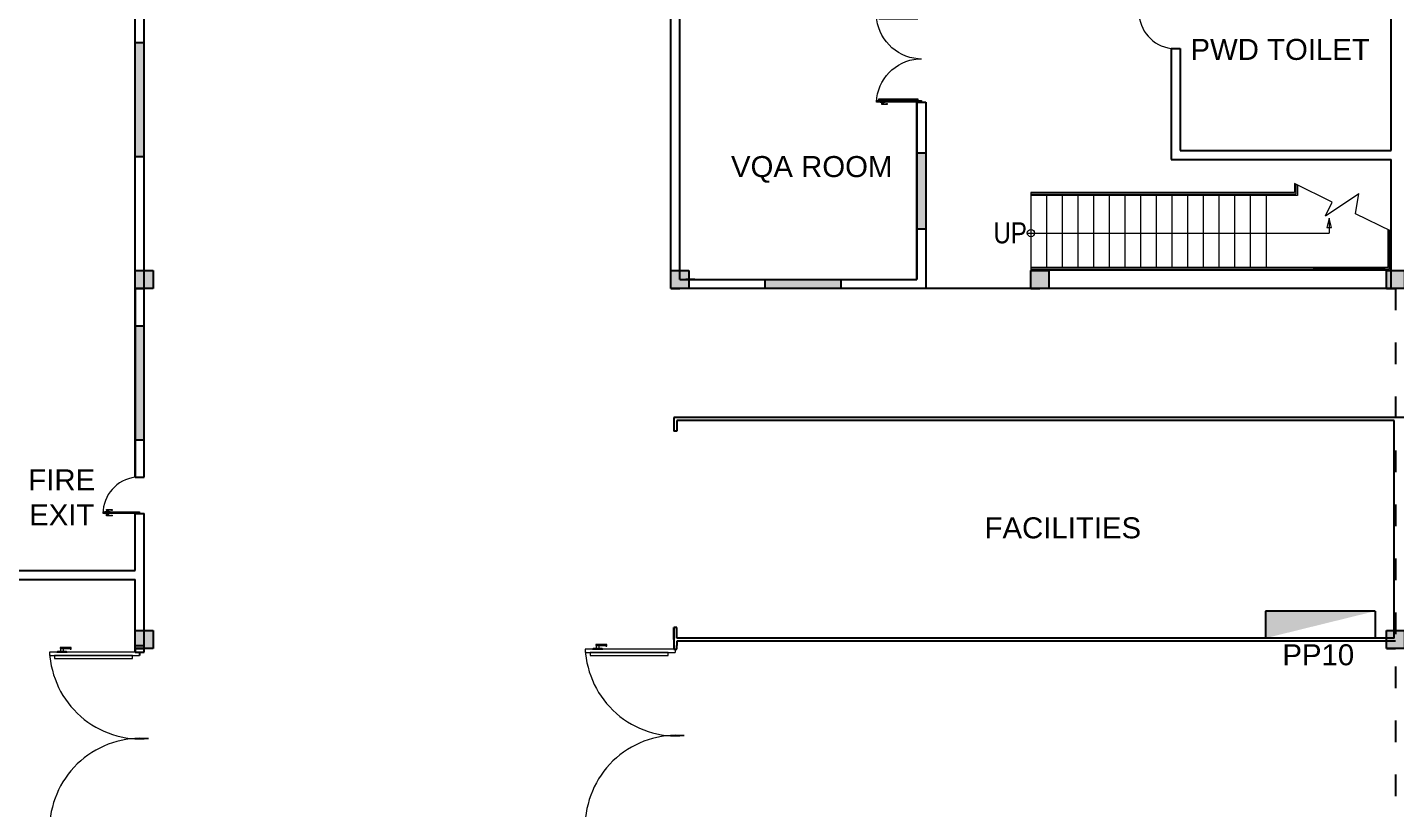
# Model space of a CAD drawing. Header units: millimetres. Extents: x 3339 to 2017737, y 4955 to 2748989.
# Drawn here: x 1037661 to 1060458, y 1280893 to 1293912 of the extents above; entities that cross this region are included whole.
import ezdxf

# ---------------------------------------------------------------- set-up
doc = ezdxf.new("R2010")
doc.units = ezdxf.units.MM
doc.header["$LTSCALE"] = 30
doc.linetypes.add('ACAD_ISO03W100', pattern=[30, 12, -18])
for name, color, linetype, lineweight in [('A-DETL-GENF', 92, 'Continuous', 13), ('A-DOOR', 31, 'Continuous', 13), ('STAIR', 1, 'Continuous', 5), ('T-WAL', 4, 'Continuous', 5)]:
    doc.layers.add(name, color=color, linetype=linetype, lineweight=lineweight)
doc.layers.add('broken line', color=7, linetype='ACAD_ISO03W100', plot=False)
for name, color, linetype in [('DIM LINES', 7, 'Continuous'), ('TEXT', 7, 'Continuous'), ('window', 92, 'Continuous')]:
    doc.layers.add(name, color=color, linetype=linetype)
doc.styles.add('Arial Narrow', font='ARIALN.TTF', dxfattribs={"height": 200})
doc.styles.get("Standard").update_dxf_attribs({"font": 'arial.ttf'})
doc.dimstyles.new('GREEN', dxfattribs={"dimtxt": 1000, "dimasz": 600, "dimexe": 0.18, "dimexo": 0.0625, "dimgap": 0.09, "dimtad": 2, "dimdec": 0, "dimzin": 0, "dimdsep": 46, "dimtxsty": 'Standard', "dimblk": 'ARCHTICK', "dimcen": 0.09, "dimclrd": 3, "dimclre": 3, "dimclrt": 2, "dimadec": 0, "dimazin": 0, "dimtfac": 1, "dimtdec": 0, "dimtofl": 0, "dimtmove": 0, "dimatfit": 3, "dimfxl": 1, "dimtolj": 1, "dimtzin": 0, "dimarcsym": 0})

# ---------------------------------------------------------------- blocks, each defined once
blk = doc.blocks.new('double door no base 0.5')
at = {"color": 0}
for p, q in [((62065, 59903), (62095, 59903)), ((63478, 59903), (63508, 59903))]:
    blk.add_line(p, q, dxfattribs=at)
at = {"layer": 'A-DETL-GENF'}
for p, q in [((62095, 59843), (62095, 59193)), ((62118, 59843), (62095, 59843)), ((62118, 59193), (62118, 59843)), ((63456, 59193), (63456, 59843)), ((63456, 59843), (63478, 59843)), ((63478, 59843), (63478, 59193)), ((62036, 59324), (62027, 59332)), ((62027, 59332), (62027, 59271)), ((62042, 59332), (62027, 59332)), ((62036, 59271), (62036, 59324)), ((62036, 59324), (62042, 59324)), ((62042, 59324), (62042, 59332)), ((62065, 59299), (62061, 59294)), ((62061, 59294), (62061, 59218)), ((62065, 59214), (62065, 59299)), ((63508, 59214), (63508, 59299)), ((63508, 59299), (63513, 59294)), ((63513, 59294), (63513, 59218)), ((63532, 59324), (63532, 59332)), ((63532, 59332), (63546, 59332)), ((63538, 59324), (63532, 59324)), ((63538, 59324), (63546, 59332)), ((63538, 59271), (63538, 59324)), ((63546, 59332), (63546, 59271)), ((62027, 59271), (62036, 59271)), ((62037, 59271), (62027, 59271)), ((62027, 59271), (62027, 59242)), ((62027, 59242), (62037, 59242)), ((62037, 59242), (62037, 59271)), ((62037, 59268), (62037, 59244)), ((62061, 59268), (62037, 59268)), ((62037, 59244), (62061, 59244)), ((62061, 59244), (62061, 59268)), ((62061, 59218), (62065, 59214)), ((62095, 59193), (62118, 59193)), ((63478, 59193), (63456, 59193)), ((63513, 59218), (63508, 59214)), ((63513, 59244), (63513, 59268)), ((63513, 59268), (63537, 59268)), ((63537, 59244), (63513, 59244)), ((63537, 59271), (63546, 59271)), ((63537, 59242), (63537, 59271)), ((63537, 59268), (63537, 59244)), ((63546, 59242), (63537, 59242)), ((63546, 59271), (63538, 59271)), ((63546, 59271), (63546, 59242))]:
    blk.add_line(p, q, dxfattribs=at)
at = {"layer": 'A-DOOR', "lineweight": 18}
for p, q in [((62065, 59903), (62065, 59153)), ((62065, 59903), (62095, 59903)), ((62095, 59153), (62095, 59903)), ((63478, 59153), (63478, 59903)), ((63508, 59903), (63478, 59903)), ((63508, 59903), (63508, 59153)), ((62065, 59153), (62095, 59153)), ((63508, 59153), (63478, 59153))]:
    blk.add_line(p, q, dxfattribs=at)
at = {"layer": 'A-DOOR'}
blk.add_line((62787, 59847), (62787, 59903), dxfattribs=at)
for centre, start, end in [((62030, 59913), 272.6963, 355.0387), ((63544, 59913), 184.9613, 267.3037)]:
    blk.add_arc(centre, 760, start, end, dxfattribs=at)
blk = doc.blocks.new('_ArchTick')
at = {"color": 0, "linetype": 'ByBlock', "const_width": 0.15}
blk.add_lwpolyline([(-0.5, -0.5), (0.5, 0.5)], dxfattribs=at)
blk = doc.blocks.new('*D891')
at = {"layer": 'Defpoints', "color": 0, "transparency": 16777216}
for p in [(1048382, 1301709), (1089042, 1301709), (1081457, 1238709)]:
    blk.add_point(p, dxfattribs=at)
at = {"layer": 'DIM LINES', "color": 3, "linetype": 'ByBlock', "lineweight": -2, "transparency": 16777216}
for p, q in [((1048382, 1301709), (1089042, 1301709)), ((1089042, 1238709), (1089042, 1301709)), ((1081457, 1238709), (1089042, 1238709))]:
    blk.add_line(p, q, dxfattribs=at)
at = {"layer": 'DIM LINES', "color": 3, "lineweight": -2, "transparency": 16777216, "xscale": 600, "yscale": 600, "zscale": 600}
for p, rotation in [((1089042, 1301709), 90), ((1089042, 1238709), 270)]:
    blk.add_blockref('_ArchTick', p, dxfattribs=dict(at, rotation=rotation))
at = {"layer": 'DIM LINES', "color": 2, "transparency": 16777216, "insert": (1089553, 1270209), "char_height": 1000, "attachment_point": 5, "rotation": 90}
blk.add_mtext('\\A1;63000', dxfattribs=at)
blk = doc.blocks.new('Poste with lines')
h = blk.add_hatch(color=2)
h.dxf.hatch_style = 1
h.paths.add_polyline_path([(13203, 12318), (12903, 12318), (12903, 12018), (13203, 12018)])
at = {"color": 0}
for p, q in [((12903, 12018), (12903, 12318)), ((12903, 12318), (13203, 12318)), ((13203, 12318), (13203, 12018)), ((12903, 12018), (12903, 12168)), ((12903, 12018), (13053, 12018)), ((13053, 12018), (12903, 12018)), ((13203, 12018), (12903, 12018))]:
    blk.add_line(p, q, dxfattribs=at)

msp = doc.modelspace()

# ---------------------------------------------------------------- hatches: boundary and pattern name
at = {"true_color": 0xf8d731}
h = msp.add_hatch(color=40, dxfattribs=at)
h.dxf.hatch_style = 1
h.paths.add_polyline_path([(1058292.699, 1284184.177), (1058292.699, 1283734.177), (1060117.699, 1284184.177)])
at = {"layer": 'window'}
h = msp.add_hatch(color=256, dxfattribs=at)
h.dxf.hatch_style = 1
h.paths.add_polyline_path([(1039608.247, 1293659.357), (1039459.867, 1293659.357), (1039459.867, 1291759.357), (1039608.247, 1291759.357)])
h = msp.add_hatch(color=256, dxfattribs=at)
h.dxf.hatch_style = 1
h.paths.add_polyline_path([(1052481.627, 1291821.191), (1052481.627, 1290554.524), (1052631.627, 1290554.524), (1052631.627, 1291821.191)])
h = msp.add_hatch(color=256, dxfattribs=at)
h.dxf.hatch_style = 1
h.paths.add_polyline_path([(1051214.96, 1289709.357), (1049948.294, 1289709.357), (1049948.294, 1289559.357), (1051214.96, 1289559.357)])
h = msp.add_hatch(color=256, dxfattribs=at)
h.dxf.hatch_style = 1
h.paths.add_polyline_path([(1039605.007, 1288937.295), (1039456.627, 1288937.295), (1039456.627, 1287037.295), (1039605.007, 1287037.295)])

# ---------------------------------------------------------------- linework, layer by layer
at = {"color": 0}
for p, q in [((1039456.627, 1286415.233), (1039456.627, 1301709.357)), ((1039606.627, 1286415.233), (1039606.627, 1301559.357)), ((1048381.627, 1289559.357), (1048381.627, 1301559.357)), ((1048531.627, 1289709.357), (1048531.627, 1298709.357)), ((1060381.627, 1291859.357), (1060381.627, 1294267.691)), ((1056717.127, 1293561.815), (1056717.127, 1291709.357)), ((1056717.127, 1293561.815), (1056867.127, 1293561.815)), ((1056867.127, 1293561.815), (1056867.127, 1291859.357)), ((1052481.627, 1293389.695), (1052481.627, 1293386.02)), ((1052481.627, 1292666.357), (1052481.627, 1289709.357)), ((1052481.627, 1292666.357), (1052631.627, 1292666.357)), ((1052631.627, 1292666.357), (1052631.627, 1289559.357)), ((1056717.127, 1291709.357), (1060381.627, 1291709.357)), ((1056867.127, 1291859.357), (1060381.627, 1291859.357)), ((1056867.127, 1291859.357), (1060381.627, 1291859.357)), ((1060381.627, 1289559.357), (1060381.627, 1291709.357)), ((1060381.627, 1289559.357), (1060381.627, 1291709.357)), ((1048531.627, 1289709.357), (1052481.627, 1289709.357)), ((1048781.627, 1289709.357), (1048631.627, 1289709.357)), ((1072431.627, 1289559.357), (1048381.627, 1289559.357)), ((1072431.627, 1287409.357), (1048431.627, 1287409.357)), ((1048431.627, 1287409.357), (1048431.627, 1287284.357)), ((1060431.627, 1287359.357), (1048481.627, 1287359.357)), ((1048481.627, 1287359.357), (1048481.627, 1287284.357)), ((1060431.627, 1283734.357), (1060431.627, 1287359.357)), ((1048431.627, 1287284.357), (1048431.627, 1287184.357)), ((1048481.627, 1287184.357), (1048431.627, 1287184.357)), ((1048481.627, 1287284.357), (1048481.627, 1287184.357)), ((1039606.627, 1283541.857), (1039606.627, 1285809.357)), ((1039456.627, 1284859.357), (1039456.627, 1285159.357)), ((1036162.503, 1284859.357), (1039456.627, 1284859.357)), ((1036162.503, 1284709.357), (1039456.627, 1284709.357)), ((1039456.627, 1283502.357), (1039456.627, 1284709.357)), ((1048431.627, 1283709.357), (1048431.627, 1283909.357)), ((1048481.627, 1283909.357), (1048431.627, 1283909.357)), ((1048431.627, 1283909.357), (1048431.627, 1283609.357)), ((1048481.627, 1283734.357), (1048481.627, 1283909.357)), ((1060431.627, 1283734.357), (1048481.627, 1283734.357)), ((1039456.627, 1283609.357), (1039606.627, 1283609.357)), ((1039531.627, 1283502.357), (1039531.627, 1283442.357)), ((1048431.627, 1283709.357), (1048431.627, 1283609.357)), ((1060456.627, 1283684.357), (1048481.627, 1283684.357)), ((1048481.627, 1283684.357), (1048481.627, 1283609.357))]:
    msp.add_line(p, q, dxfattribs=at)
for p, q in [((1052481.627, 1289709.357), (1052481.627, 1292666.357)), ((1048681.627, 1289709.357), (1052481.627, 1289709.357)), ((1049948.294, 1289709.357), (1051214.96, 1289709.357)), ((1039456.627, 1286415.233), (1039456.627, 1289559.357)), ((1039458.067, 1289559.357), (1039456.627, 1286415.233)), ((1039456.627, 1288937.295), (1039456.627, 1287037.295)), ((1039456.627, 1286415.233), (1039606.627, 1286415.233)), ((1039456.627, 1284859.357), (1039456.627, 1285809.357)), ((1039456.627, 1285809.357), (1039606.627, 1285809.357)), ((1060117.699, 1284184.177), (1058292.699, 1284184.177)), ((1058292.699, 1284184.177), (1058292.699, 1283734.177)), ((1060117.699, 1284184.177), (1060117.699, 1283734.177)), ((1060117.699, 1283734.177), (1058292.699, 1283734.177)), ((1039456.627, 1283559.357), (1039456.627, 1283502.357)), ((1039456.627, 1283502.357), (1039606.627, 1283502.357)), ((1039606.627, 1283502.357), (1039606.627, 1283559.357)), ((1048431.627, 1283609.357), (1048431.627, 1283552.357)), ((1048431.627, 1283552.357), (1048481.627, 1283552.357)), ((1048431.627, 1283552.357), (1048481.627, 1283552.357)), ((1048481.627, 1283552.357), (1048481.627, 1283609.357))]:
    msp.add_line(p, q)
at = {"layer": 'A-DETL-GENF'}
for p, q in [((1038953.264, 1285839.357), (1038958.027, 1285844.12)), ((1039038.989, 1285839.357), (1038953.264, 1285839.357)), ((1038953.264, 1285809.357), (1039038.989, 1285809.357)), ((1038958.027, 1285804.595), (1038953.264, 1285809.357)), ((1038958.027, 1285844.12), (1039034.227, 1285844.12)), ((1039034.227, 1285804.595), (1038958.027, 1285804.595)), ((1038981.839, 1285867.932), (1038981.839, 1285877.457)), ((1038981.839, 1285877.457), (1039010.414, 1285877.457)), ((1039010.414, 1285867.932), (1038981.839, 1285867.932)), ((1038981.839, 1285771.257), (1038981.839, 1285780.782)), ((1038981.839, 1285780.782), (1039010.414, 1285780.782)), ((1039010.414, 1285771.257), (1038981.839, 1285771.257)), ((1038984.221, 1285844.12), (1038984.221, 1285867.932)), ((1038984.221, 1285867.932), (1039008.033, 1285867.932)), ((1039008.033, 1285844.12), (1038984.221, 1285844.12)), ((1038984.221, 1285780.782), (1038984.221, 1285804.595)), ((1038984.221, 1285804.595), (1039008.033, 1285804.595)), ((1039008.033, 1285780.782), (1038984.221, 1285780.782)), ((1039008.033, 1285867.932), (1039008.033, 1285844.12)), ((1039008.033, 1285804.595), (1039008.033, 1285780.782)), ((1039010.414, 1285868.872), (1039010.414, 1285877.457)), ((1039010.414, 1285877.457), (1039072.22, 1285877.457)), ((1039010.414, 1285877.457), (1039010.414, 1285867.932)), ((1039063.329, 1285868.872), (1039010.414, 1285868.872)), ((1039010.414, 1285780.782), (1039010.414, 1285771.257)), ((1039010.414, 1285771.257), (1039010.414, 1285779.843)), ((1039010.414, 1285779.843), (1039063.329, 1285779.843)), ((1039072.22, 1285771.257), (1039010.414, 1285771.257)), ((1039034.227, 1285844.12), (1039038.989, 1285839.357)), ((1039038.989, 1285809.357), (1039034.227, 1285804.595)), ((1039063.329, 1285868.872), (1039071.914, 1285877.457)), ((1039063.329, 1285863.087), (1039063.329, 1285868.872)), ((1039072.22, 1285863.087), (1039063.329, 1285863.087)), ((1039063.329, 1285779.843), (1039063.329, 1285785.628)), ((1039063.329, 1285785.628), (1039072.22, 1285785.628)), ((1039063.329, 1285779.843), (1039071.914, 1285771.257)), ((1039072.22, 1285877.457), (1039072.22, 1285863.087)), ((1039072.22, 1285785.628), (1039072.22, 1285771.257)), ((1038161.677, 1283511.882), (1038152.152, 1283502.357)), ((1038152.152, 1283502.357), (1038323.602, 1283502.357)), ((1038314.077, 1283511.882), (1038161.677, 1283511.882)), ((1038266.452, 1283578.557), (1038209.302, 1283578.557)), ((1038209.302, 1283578.557), (1038209.302, 1283559.507)), ((1038209.302, 1283559.507), (1038266.452, 1283559.507)), ((1038261.689, 1283559.507), (1038214.064, 1283559.507)), ((1038214.064, 1283559.507), (1038214.064, 1283511.882)), ((1038214.064, 1283511.882), (1038261.689, 1283511.882)), ((1038261.689, 1283511.882), (1038261.689, 1283559.507)), ((1038390.062, 1283578.557), (1038266.452, 1283578.557)), ((1038266.452, 1283578.557), (1038266.452, 1283561.387)), ((1038266.452, 1283559.507), (1038266.452, 1283578.557)), ((1038266.452, 1283561.387), (1038372.281, 1283561.387)), ((1038323.602, 1283502.357), (1038314.077, 1283511.882)), ((1038372.281, 1283561.387), (1038389.451, 1283578.557)), ((1038372.281, 1283561.387), (1038372.281, 1283549.816)), ((1038372.281, 1283549.816), (1038390.062, 1283549.816)), ((1038390.062, 1283549.816), (1038390.062, 1283578.557)), ((1048335.216, 1283492.357), (1047036.216, 1283492.357)), ((1047036.216, 1283492.357), (1047036.216, 1283447.357)), ((1047086.677, 1283561.882), (1047077.152, 1283552.357)), ((1047077.152, 1283552.357), (1047248.602, 1283552.357)), ((1047239.077, 1283561.882), (1047086.677, 1283561.882)), ((1047191.452, 1283628.557), (1047134.302, 1283628.557)), ((1047134.302, 1283628.557), (1047134.302, 1283609.507)), ((1047134.302, 1283609.507), (1047191.452, 1283609.507)), ((1047186.689, 1283609.507), (1047139.064, 1283609.507)), ((1047139.064, 1283609.507), (1047139.064, 1283561.882)), ((1047139.064, 1283561.882), (1047186.689, 1283561.882)), ((1047186.689, 1283561.882), (1047186.689, 1283609.507)), ((1047315.062, 1283628.557), (1047191.452, 1283628.557)), ((1047191.452, 1283628.557), (1047191.452, 1283611.387)), ((1047191.452, 1283609.507), (1047191.452, 1283628.557)), ((1047191.452, 1283611.387), (1047297.281, 1283611.387)), ((1047248.602, 1283552.357), (1047239.077, 1283561.882)), ((1047297.281, 1283611.387), (1047314.451, 1283628.557)), ((1047297.281, 1283611.387), (1047297.281, 1283599.816)), ((1047297.281, 1283599.816), (1047315.062, 1283599.816)), ((1047315.062, 1283599.816), (1047315.062, 1283628.557)), ((1048335.216, 1283447.357), (1048335.216, 1283492.357)), ((1039410.216, 1283442.357), (1038111.216, 1283442.357)), ((1038111.216, 1283442.357), (1038111.216, 1283397.357)), ((1038111.216, 1283397.357), (1039410.216, 1283397.357)), ((1039410.216, 1283397.357), (1039410.216, 1283442.357)), ((1047036.216, 1283447.357), (1048335.216, 1283447.357))]:
    msp.add_line(p, q, dxfattribs=at)
at = {"layer": 'A-DOOR', "lineweight": 18}
for p, q in [((1038921.127, 1285809.357), (1038921.127, 1285839.357)), ((1038921.127, 1285839.357), (1039531.627, 1285839.357)), ((1039531.627, 1285809.357), (1038921.127, 1285809.357)), ((1039531.627, 1285839.357), (1039531.627, 1285809.357)), ((1039531.627, 1283502.357), (1038031.627, 1283502.357)), ((1038031.627, 1283502.357), (1038031.627, 1283442.357)), ((1039531.627, 1283502.357), (1039531.627, 1283442.357)), ((1048456.627, 1283552.357), (1046956.627, 1283552.357)), ((1046956.627, 1283552.357), (1046956.627, 1283492.357)), ((1046956.627, 1283492.357), (1048456.627, 1283492.357)), ((1048456.627, 1283552.357), (1048456.627, 1283492.357)), ((1038031.627, 1283442.357), (1039531.627, 1283442.357))]:
    msp.add_line(p, q, dxfattribs=at)
at = {"layer": 'A-DOOR'}
for centre, radius, start, end in [((1056792.127, 1294167.691), 610.5, 180, 262.94338), ((1039531.627, 1285809.357), 610.5, 97.05662, 180), ((1039550.155, 1283573.872), 1520.211, 182.6963499, 274.961307), ((1048475.155, 1283623.872), 1520.211, 182.6963499, 274.961307), ((1039550.155, 1280544.842), 1520.211, 85.038693, 177.3036501), ((1048475.155, 1280594.842), 1520.211, 85.038693, 177.3036501)]:
    msp.add_arc(centre, radius, start, end, dxfattribs=at)
at = {"layer": 'broken line'}
msp.add_line((1060458.067, 1289559.537), (1060456.627, 1239009.537), dxfattribs=at)
at = {"layer": 'STAIR'}
for p, q in [((1059400.635, 1290998.935), (1058770.516, 1291309.357)), ((1059287.433, 1290769.15), (1059846.015, 1291142.493)), ((1060381.627, 1290515.659), (1059791.417, 1290806.42)), ((1060331.627, 1289909.357), (1060331.627, 1290540.291)), ((1060356.627, 1289884.357), (1060356.627, 1290527.975)), ((1060381.627, 1289859.357), (1060381.627, 1290515.659)), ((1054381.529, 1289859.357), (1054381.627, 1289859.357))]:
    msp.add_line(p, q, dxfattribs=at)
at = {"layer": 'STAIR', "color": 244, "linetype": 'ByBlock', "true_color": 0x991b1e}
for p, q in [((1054381.627, 1291109.357), (1054381.627, 1289859.357)), ((1054642.738, 1291109.357), (1054642.738, 1289909.357))]:
    msp.add_line(p, q, dxfattribs=at)
at = {"layer": 'STAIR', "color": 1}
for p, q in [((1059352.46, 1290733.004), (1059310.495, 1290579.606)), ((1059310.495, 1290579.606), (1059391.26, 1290579.606)), ((1059352.46, 1290733.004), (1059352.46, 1290484.357)), ((1059391.26, 1290579.606), (1059352.46, 1290733.004)), ((1054321.247, 1290484.357), (1059352.46, 1290484.357))]:
    msp.add_line(p, q, dxfattribs=at)
at = {"layer": 'STAIR'}
for points in [[(1059791.417, 1290806.42), (1059846.015, 1291142.493)], [(1059287.433, 1290769.15), (1059400.635, 1290998.935)]]:
    msp.add_lwpolyline(points, dxfattribs=at)
at = {"layer": 'STAIR', "color": 1}
msp.add_circle((1054381.627, 1290484.357), 60.379, dxfattribs=at)
at = {"layer": 'T-WAL', "color": 244, "linetype": 'ByBlock', "true_color": 0x991b1e}
for p, q in [((1058770.516, 1291309.357), (1058770.516, 1291159.357)), ((1058795.516, 1291297.041), (1058795.516, 1291134.357)), ((1058820.516, 1291284.725), (1058820.516, 1291109.357)), ((1054381.627, 1291159.357), (1054381.627, 1291109.357)), ((1058770.516, 1291159.357), (1054381.627, 1291159.357)), ((1058795.516, 1291134.357), (1054381.627, 1291134.357)), ((1058820.516, 1291109.357), (1054381.627, 1291109.357)), ((1054903.849, 1291109.357), (1054903.849, 1289909.357)), ((1055164.96, 1291109.357), (1055164.96, 1289909.357)), ((1055426.071, 1291109.357), (1055426.071, 1289909.357)), ((1055687.182, 1291109.357), (1055687.182, 1289909.357)), ((1055948.294, 1291109.357), (1055948.294, 1289909.357)), ((1056209.405, 1291109.357), (1056209.405, 1289909.357)), ((1056470.516, 1291109.357), (1056470.516, 1289909.357)), ((1056731.627, 1291109.357), (1056731.627, 1289909.357)), ((1056992.738, 1291109.357), (1056992.738, 1289909.357)), ((1057253.849, 1291109.357), (1057253.849, 1289909.357)), ((1057514.96, 1291109.357), (1057514.96, 1289909.357)), ((1057776.071, 1291109.357), (1057776.071, 1289909.357)), ((1058037.182, 1291109.357), (1058037.182, 1289909.357)), ((1058298.294, 1291109.357), (1058298.294, 1289909.357)), ((1060331.627, 1289909.357), (1054381.627, 1289909.357)), ((1060356.627, 1289884.357), (1054381.627, 1289884.357)), ((1059623.294, 1289909.357), (1058423.294, 1289909.357)), ((1059081.627, 1289909.357), (1060281.627, 1289909.357)), ((1060381.627, 1289859.357), (1054381.627, 1289859.357))]:
    msp.add_line(p, q, dxfattribs=at)
at = {"layer": 'window'}
for p, q in [((1039459.867, 1293659.357), (1039608.247, 1293659.357)), ((1039459.867, 1291759.357), (1039608.247, 1291759.357)), ((1052481.627, 1291821.191), (1052631.627, 1291821.191)), ((1052481.627, 1290554.524), (1052631.627, 1290554.524)), ((1049948.294, 1289709.357), (1049948.294, 1289559.357)), ((1051214.96, 1289709.357), (1051214.96, 1289559.357)), ((1039456.627, 1288937.295), (1039605.007, 1288937.295)), ((1039456.627, 1287037.295), (1039605.007, 1287037.295))]:
    msp.add_line(p, q, dxfattribs=at)

# ---------------------------------------------------------------- block references
at = {"color": 0, "xscale": -1, "rotation": 269.9999999999866}
msp.add_blockref('double door no base 0.5', (992653.365, 1230601.086), dxfattribs=at)
at = {"color": 0}
for p in [(1026554.576, 1277541.247), (1035478.136, 1277541.247), (1041478.136, 1277541.247), (1047404.576, 1277541.247), (1026554.396, 1271541.247), (1047404.396, 1271541.247)]:
    msp.add_blockref('Poste with lines', p, dxfattribs=at)

# ---------------------------------------------------------------- texts
at = {"layer": 'STAIR', "color": 1, "insert": (1053757.77, 1290662.819), "char_height": 350, "attachment_point": 1, "style": 'Arial Narrow'}
msp.add_mtext_dynamic_manual_height_columns('UP', width=800.09192, gutter_width=1, heights=[136.329], dxfattribs=at)
at = {"layer": 'TEXT', "char_height": 350, "attachment_point": 1}
for s, width, insert in [('\\pxqc,t9;PWD TOILET', 2917.42681, (1057075.022, 1293719.909)), ('\\pxqc;VQA ROOM', 4394.73285, (1048531.627, 1291767.598)), ('\\pxqc;FIRE EXIT', 1254.53393, (1037606.832, 1286546.463)), ('\\pxqc;FACILITIES', 4394.73285, (1052715.869, 1285747.21))]:
    msp.add_mtext_dynamic_manual_height_columns(s, width=width, gutter_width=0, heights=[1406.025], dxfattribs=dict(at, insert=insert))
at = {"layer": 'TEXT', "color": 40, "true_color": 0xf8d731, "insert": (1058836.278, 1283631.619), "char_height": 350, "attachment_point": 1}
msp.add_mtext_dynamic_manual_height_columns('\\pxqc;PP10', width=666.48528, gutter_width=0, heights=[0], dxfattribs=at)

# ---------------------------------------------------------------- dimensions: what is measured, and where the dimension line sits
at = {"layer": 'DIM LINES', "color": 0}
dim = msp.add_linear_dim(base=(1089042.309, 1301709.357), p1=(1081456.627, 1238709.357), p2=(1048381.627, 1301709.357), angle=90, dimstyle='GREEN', dxfattribs=at)
dim.commit()
dim.dimension.update_dxf_attribs({"geometry": '*D891', "text_midpoint": (1089553.313, 1270209.357)})

doc.saveas('drawing.dxf')
